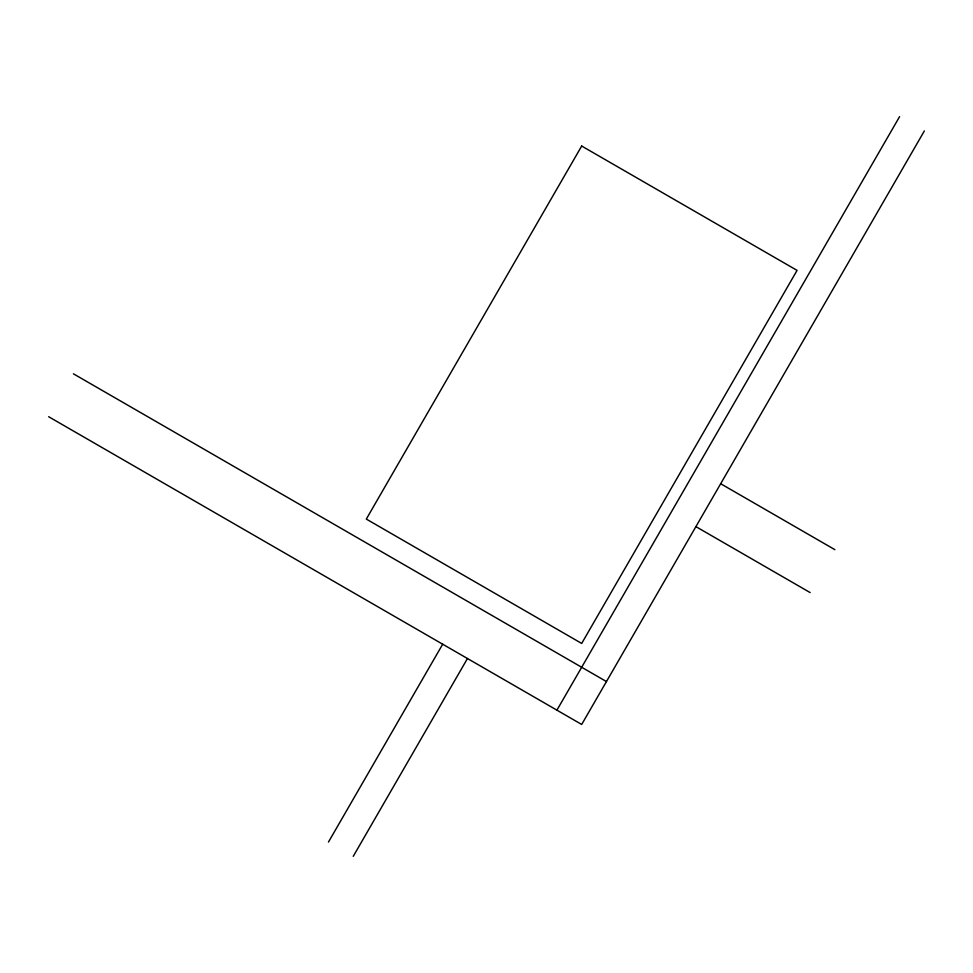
<?xml version="1.0" encoding="UTF-8"?>
<svg xmlns="http://www.w3.org/2000/svg" width="973" height="973" viewBox="0 0 973 973"><rect width="100%" height="100%" fill="white"/><g stroke="black" fill="none" stroke-linecap="round" stroke-linejoin="round"><path stroke-width="1.46" d="M328.473 842.046L442.691 644.211M353.235 856.349L467.466 658.514M556.921 710.156L899.587 116.651M924.35 130.954L581.684 724.459L48.65 416.712M720.677 483.727L834.895 549.672M695.902 526.624L810.132 592.569M73.413 373.802L606.459 681.562M581.684 146.035L366.31 519.083L581.684 643.433L797.069 270.385L581.684 146.035"/></g></svg>
